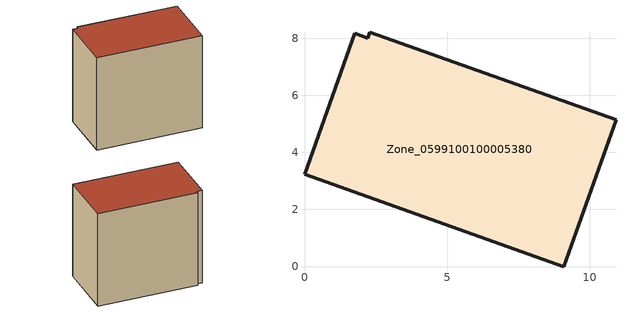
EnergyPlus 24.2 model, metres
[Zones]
Zone_0599100100005380
 floor ground (C_G): 2.22,8 2.29,8.2 10.91,5.13 9.09,0 0,3.23 1.75,8.16 z0.52
 wall outside (C_F): 0,3.23 9.09,0 10.91,5.13 2.29,8.2 2.22,8 1.75,8.16 0,3.23 z0.52:9.5
 roof outside (C_R): 2.22,8 1.75,8.16 0,3.23 9.09,0 10.91,5.13 2.29,8.2 z9.5
[BUILDING]
Pand.0599100100005380: North Axis=0; Terrain=City; Loads Convergence Tolerance Value=0.04; Temperature Convergence Tolerance Value=0.4; Solar Distribution=FullExterior; Maximum Number of Warmup Days=25; Minimum Number of Warmup Days=1
[Site:Location]
Rotterdam.The.Hague.AP_ZH_NLD Design_Conditions: Latitude=51.96; Longitude=4.45; Time Zone=1; Elevation=-4.5
[SITE:GROUNDTEMPERATURE:BUILDINGSURFACE]
18, 18, 18, 18, 18, 18, 18, 18, 18, 18, 18, 18
[MATERIAL] Thermal Absorptance=0.9; Solar Absorptance=0.7; Visible Absorptance=0.7
Name | Roughness | Thickness | Conductivity | Density | Specific Heat
G.TI.2006-2014 | MediumSmooth | 0.15 | 0.06 | 540 | 1210
F.TI.2006-2014 | Rough | 0.3 | 0.12 | 1920 | 840
R.TI.2006-2014 | MediumRough | 0.2 | 0.08 | 1500 | 1000
[CONSTRUCTION]
C_G: G.TI.2006-2014
C_F: F.TI.2006-2014
C_R: R.TI.2006-2014
[ZONE]
Zone_0599100100005380: Type=1; Multiplier=1; Ceiling Height=Autocalculate; Volume=Autocalculate; Floor Area=autocalculate; Part of Total Floor Area=Yes
[ZONEINFILTRATION:DESIGNFLOWRATE]
Infil_Zone_0599100100005380: Zone or ZoneList or Space or SpaceList=Zone_0599100100005380; Schedule=AlwaysOn; Design Flow Rate Calculation Method=Flow/Area; Flow Rate per Floor Area=0.0015; Constant Term Coefficient=1; Temperature Term Coefficient=0; Velocity Term Coefficient=0; Velocity Squared Term Coefficient=0
[HVACTEMPLATE:ZONE:IDEALLOADSAIRSYSTEM]
Zone_0599100100005380: Maximum Heating Supply Air Temperature=50; Minimum Cooling Supply Air Temperature=13; Maximum Heating Supply Air Humidity Ratio=0.0156; Minimum Cooling Supply Air Humidity Ratio=0.0077; Heating Limit=NoLimit; Cooling Limit=NoLimit; Dehumidification Control Type=ConstantSensibleHeatRatio; Cooling Sensible Heat Ratio=0.7; Dehumidification Setpoint=60; Humidification Control Type=None; Humidification Setpoint=30; Outdoor Air Method=None; Outdoor Air Flow Rate per Person=0.00944; Outdoor Air Flow Rate per Zone Floor Area=0; Outdoor Air Flow Rate per Zone=0; Demand Controlled Ventilation Type=None; Outdoor Air Economizer Type=NoEconomizer; Heat Recovery Type=None; Sensible Heat Recovery Effectiveness=0.7; Latent Heat Recovery Effectiveness=0.65
[ZONECONTROL:THERMOSTAT]
ThermostatControl_Zone_0599100100005380: Zone or ZoneList=Zone_0599100100005380; Control Type Schedule=DualSetpointControlType; Control 1=Thermostat_Zone_0599100100005380; Temperature Difference Between Cutout And Setpoint=0
[THERMOSTATSETPOINT:DUALSETPOINT]
Thermostat_Zone_0599100100005380: Heating Setpoint Temperature Schedule=HeatingSetpoint_Zone_0599100100005380; Cooling Setpoint Temperature Schedule=CoolingSetpoint_Zone_0599100100005380
[SCHEDULE:COMPACT]
HeatingSetpoint_Zone_0599100100005380: Through: 12/31, For: AllDays, Until: 24:00, 21
CoolingSetpoint_Zone_0599100100005380: Through: 12/31, For: AllDays, Until: 24:00, 24
DualSetpointControlType: Through: 12/31, For: AllDays, Until: 24:00, 4
AlwaysOn: Through: 12/31, For: AllDays, Until: 24:00, 1
